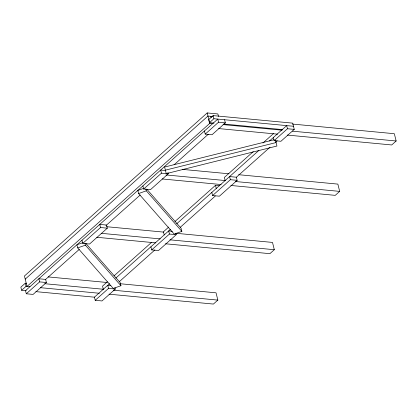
<?xml version="1.0" encoding="UTF-8"?>
<svg xmlns="http://www.w3.org/2000/svg" width="417" height="417" viewBox="0 0 417 417"><rect width="100%" height="100%" fill="white"/><g stroke="black" fill="none" stroke-linecap="round" stroke-linejoin="round"><path stroke-width="0.63" d="M218.492 116.447L217.867 113.945L207.192 112.934L24.447 276.007L27.042 286.411L209.787 123.343L212.696 123.62M25.223 279.129L207.968 116.056L212.993 116.536M26.584 283.32L25.291 283.2L20.85 287.162L21.627 290.284L26.156 290.712M273.364 137.506L274.141 140.628L280.938 141.274L294.261 129.385L292.708 123.14L213.113 115.598L208.672 119.564L209.449 122.687L213.978 123.114M21.627 290.284L26.068 286.317L29.951 286.688M209.449 122.687L213.89 118.72L293.485 126.262M204.45 130.98L205.227 134.102L218.555 122.212L217.773 119.09L25.51 290.649L26.292 293.771L39.615 281.882L46.407 282.528L45.63 279.406L38.838 278.759L39.615 281.882M81.982 240.26L82.764 243.382L100.528 227.526L107.325 228.172L106.543 225.05L99.752 224.403L100.528 227.526M142.901 185.904L143.677 189.026L161.447 173.17L168.239 173.816L167.926 172.565M45.526 279.499L79.251 249.408M105.96 225.571L140.164 195.052M174.097 164.767L208.307 134.243M46.407 282.528L33.084 294.418L26.292 293.771M107.325 228.172L89.556 244.023L82.764 243.382M168.239 173.816L150.474 189.667L143.677 189.026M224.57 119.731L225.347 122.853L212.024 134.743L205.227 134.102M107.351 281.829L102.53 286.13L103.312 289.252M114.096 275.814L151.673 242.282M168.744 227.046L163.448 231.774L164.225 234.896M175.01 221.458L215.48 185.346L219.801 185.753M253.27 151.621L224.362 177.418L225.138 180.54M262.903 143.026L273.505 133.565M109.572 283.664L94.424 297.18L95.206 300.303L101.998 300.944L115.327 289.054L115.014 287.803M115.837 278.076L170.49 229.308M176.751 223.72L258.863 150.448M269.465 140.988L286.688 125.616L287.469 128.738L274.141 140.628M95.206 300.303L108.529 288.413L115.327 289.054M150.902 246.786L151.679 249.908L169.448 234.052L176.24 234.698L175.927 233.447M211.815 192.43L212.592 195.552L230.361 179.696L237.153 180.342L236.376 177.22L229.585 176.573L230.361 179.696M119.257 281.725L154.91 249.913M180.175 227.369L215.344 195.99M236.272 177.314L269.997 147.222M275.778 142.061L277.222 140.774M176.24 234.698L158.476 250.549L151.679 249.908M237.153 180.342L219.389 196.193L212.592 195.552M120.091 283.727L216.032 292.817L217.846 300.099L213.405 304.066L109.04 294.178M175.917 233.275L272.504 242.423L274.318 249.71L269.877 253.672L165.513 243.783M238.68 174.707L337.859 184.105L339.678 191.387L335.237 195.354L230.867 185.466M292.562 124.068L394.336 133.711L396.15 140.993L391.709 144.96L287.339 135.072M143.756 188.328L137.839 190.418L138.616 193.54L174.176 234.088L181.869 231.372L181.087 228.25L146.815 189.167M138.616 193.54L146.31 190.824L181.869 231.372M82.842 242.684L76.926 244.774L77.703 247.896L113.262 288.444L120.951 285.728L120.174 282.606L85.902 243.523M77.703 247.896L85.396 245.18L120.951 285.728M274.032 139.752L164.6 167.04L166.247 173.634L276.935 146.039L275.58 140.597M165.377 170.162L276.07 142.562M218.555 122.212L225.347 122.853M287.469 128.738L294.261 129.385M223.684 124.031L282.57 129.609M223.069 124.6L282.059 130.187M292.432 131.173L396.15 140.993M218.628 128.566L277.618 134.154M182.281 169.365L228.954 173.79M165.606 170.517L160.665 170.047L161.447 173.17M165.95 174.931L225.587 180.582M235.308 181.504L339.678 191.387M162.156 178.956L221.146 184.543M172.372 231.284L168.666 230.935L169.448 234.052M106.554 226.702L163.6 232.107M101.237 233.311L160.227 238.899M169.954 239.822L274.318 249.71M96.796 237.278L155.786 242.866M48.137 276.914L107.127 282.502M110.839 285.582L107.753 285.291L108.529 288.413M44.765 283.706L103.755 289.294M113.481 290.216L217.846 300.099M40.308 287.667L99.314 293.255M35.862 291.634L94.753 297.212M213.113 115.598L213.89 118.72M210.882 116.333L211.184 117.547M207.192 112.934L209.787 123.343M215.48 185.346L216.256 188.468M145.846 188.948L146.31 190.824M84.927 243.304L85.396 245.18M25.291 283.2L26.068 286.317"/></g></svg>
